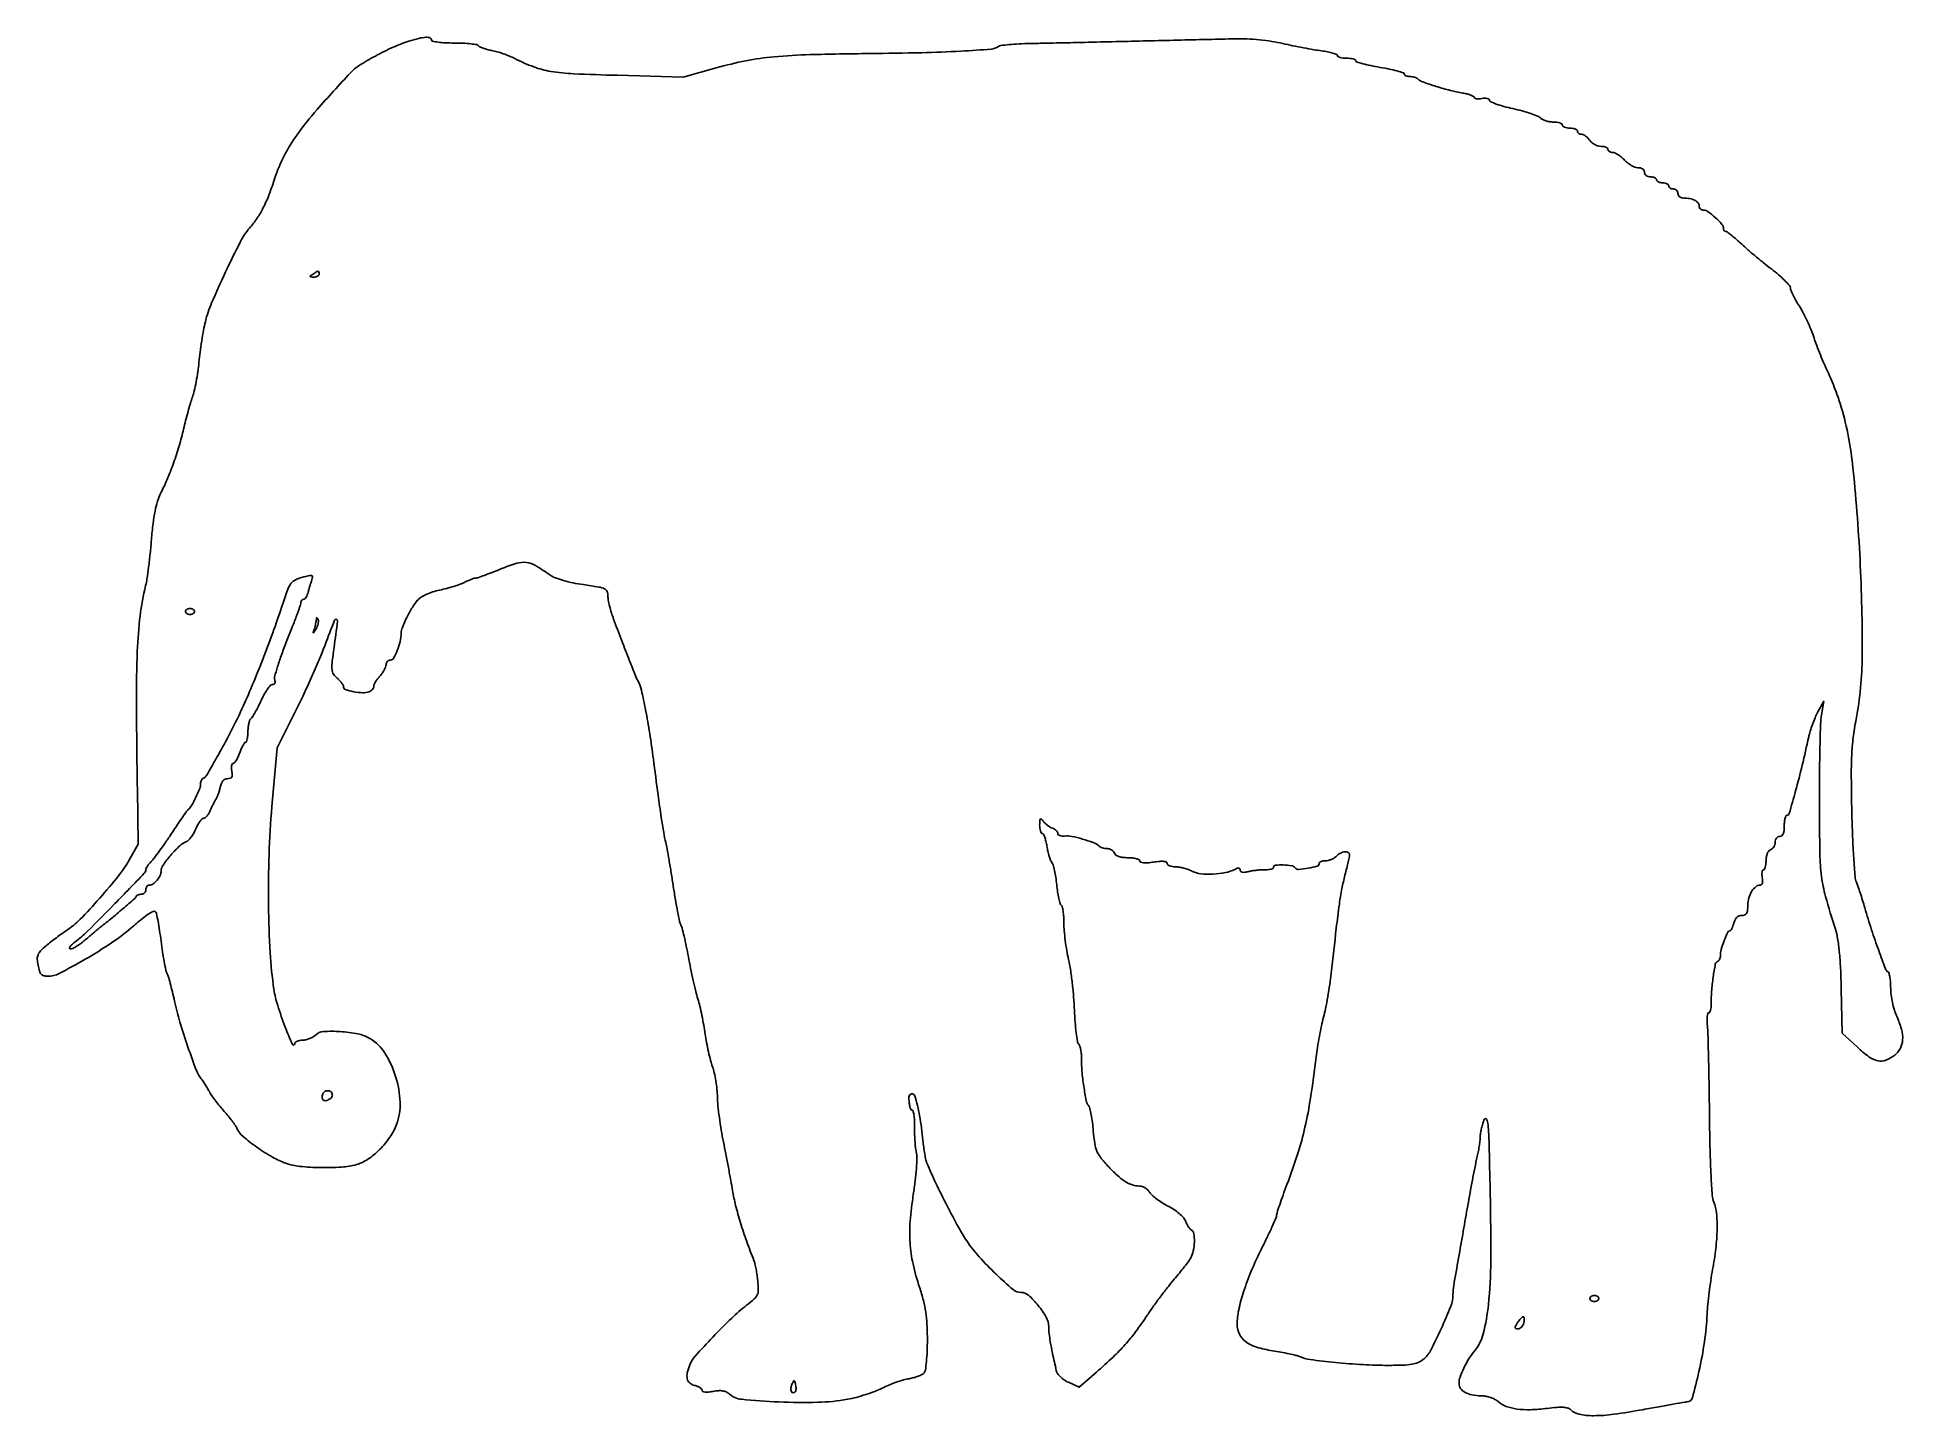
# Model space of a CAD drawing. Extents: x 0 to 614, y 0 to 454.
import ezdxf

# ---------------------------------------------------------------- set-up
doc = ezdxf.new("R2010")
doc.units = 0

msp = doc.modelspace()

# ---------------------------------------------------------------- linework, layer by layer
for points in [[(122.5, 452.594446, 0.029399), (117.350849, 450.617305, 0.017767), (111.496919, 447.710229, 0.016812), (106.20923, 444.61154, 0.064091), (103.270492, 442.177657, 0.007301), (92.33237, 430.113421, 0.024769), (85.717842, 421.804633, 0.036578), (81.455423, 414.847792, 0.041182), (78.443533, 407.608446, -0.012862), (76.497045, 402.064662, -0.026239), (74.634131, 397.84617, -0.031301), (72.587889, 394.360994, -0.030251), (70.101073, 391.116538, 0.060457), (67.157887, 386.755637, 0.007991), (62.232049, 376.736375, 0.009148), (57.641278, 366.529279, 0.040915), (55.563449, 360.312913, 0.013861), (54.966529, 357.55395, 0.006796), (54.351998, 354.011362, 0.006737), (53.812708, 350.310341, 0.009724), (53.443799, 347.023638, -0.012195), (53.073591, 343.866218, -0.010438), (52.53356, 340.561514, -0.010565), (51.916463, 337.578381, -0.029339), (51.317205, 335.523638, 0.012778), (50.663293, 333.529594, 0.005131), (49.867318, 330.772569, 0.005074), (49.070018, 327.783326, 0.006393), (48.39561, 325, -0.016015), (46.952855, 319.509491, -0.013742), (45.093461, 313.831612, -0.01399), (42.973861, 308.39799, -0.019219), (40.748068, 303.649733, 0.0484), (39.795766, 301.265835, 0.022854), (39.015096, 298.042626, 0.018162), (38.366777, 293.909914, 0.009106), (37.833283, 288.649733, -0.005195), (37.406621, 284.087724, -0.005421), (36.890612, 279.600234, -0.005224), (36.362269, 275.732909, -0.023671), (35.92459, 273.5, 0.030396), (34.118272, 263.580259, 0.019695), (33.186322, 251.950354, 0.011568), (32.894461, 235.220064, 0.002548), (33.204301, 206.5), (33.490225, 188.5), (30.746899, 183.627244, -0.039826), (27.074701, 178.170778, -0.0128), (20.800572, 170.685211, -0.01192), (14.261437, 163.623841, -0.056208), (10, 160.123596, 0.010295), (8.420072, 159.05212, 0.00587), (6.553488, 157.696131, 0.00586), (4.706043, 156.28667, 0.009657), (3.182085, 155.047345, 0.021883), (1.327536, 153.33405, 0.098219), (0.515033, 152.108393, 0.111794), (0.285669, 150.747129, 0.032438), (0.543376, 148.620476, 0.025014), (1.003571, 146.702309, 0.108573), (1.562914, 145.682755, 0.150447), (2.394044, 145.168524, 0.06394), (3.706483, 145, 0.120407), (7.494591, 145.92565, 0.01121), (15.993502, 150.587847, 0.015561), (24.637331, 155.950401, 0.030572), (31.088894, 160.829724, -0.00537), (34.750587, 163.900842, -0.024608), (36.978569, 165.552615, -0.041326), (38.436347, 166.36068, -0.312945), (39.168811, 166.225093, -0.144031), (39.494013, 165.622794, -0.005487), (40.000716, 163.097427, -0.009458), (40.516222, 160.060211, -0.006481), (40.991174, 156.595934, 0.006365), (41.473823, 153.069419, 0.008164), (42.012039, 149.838632, 0.006499), (42.540323, 147.155419, 0.067221), (42.917053, 146.095934, -0.047603), (43.326338, 145.073423, -0.005522), (43.996112, 142.695631, -0.0066), (44.725863, 139.841515, -0.005346), (45.435428, 136.761532, 0.018618), (47.201804, 129.928524, 0.010254), (49.841254, 121.708691, 0.007032), (52.618319, 113.9879, 0.083539), (54.209023, 111.248143, -0.024136), (54.722216, 110.565252, -0.007451), (55.429021, 109.489484, -0.007434), (56.18474, 108.261085, -0.008101), (56.881672, 107.045155, 0.024672), (57.730856, 105.671186, 0.01076), (58.984773, 103.931162, 0.010617), (60.398625, 102.136235, 0.01393), (61.768619, 100.562462, -0.014021), (63.095409, 99.03776, -0.012739), (64.379164, 97.39246, -0.012872), (65.451838, 95.862155, -0.03951), (66.065607, 94.756189, 0.111712), (67.954696, 92.272078, 0.021078), (72.500522, 88.773256, 0.023618), (77.636494, 85.505845, 0.045077), (82.080582, 83.471569, 0.059993), (86.655822, 82.451611, 0.020563), (93.447317, 82.054669, 0.020848), (100.331965, 82.222891, 0.051231), (105.314933, 83.07051, 0.08261), (109.054876, 84.811634, 0.04679), (112.905833, 88.016383, 0.045459), (116.246784, 92.044946, 0.059244), (118.470482, 96.283537, 0.102361), (119.649259, 103.551009, 0.064474), (118.172377, 112.053577, 0.065522), (114.638422, 119.726577, 0.119252), (109.716156, 124.5086, 0.083124), (105.692528, 126.05857, 0.035007), (99.928906, 126.822924, 0.031857), (94.394433, 126.812805, 0.181938), (91.763483, 125.620626, -0.065119), (90.955725, 124.999725, -0.039118), (89.863559, 124.476059, -0.038551), (88.674792, 124.118942, -0.053744), (87.571429, 124, 0.046528), (86.583919, 123.907907, 0.064986), (85.741877, 123.632812, 0.083291), (85.164463, 123.227735, 0.191321), (84.954111, 122.75, -0.789334), (84.215099, 122.601968, -0.017228), (81.84067, 128.255299, -0.014661), (79.360822, 135.405049, -0.038327), (78.132948, 140.698635, -0.023734), (76.872891, 152.788568, -0.011357), (76.347045, 168.397746, -0.011059), (76.533543, 185.114219, -0.013287), (77.473999, 200.809894), (79.146913, 220.119788), (85.055263, 231.809894, 0.007314), (87.608177, 237.050027, 0.004811), (90.399261, 243.150406, 0.00484), (93.001437, 249.140861, 0.009301), (94.950766, 254, -0.001369), (98.069588, 262.145989, -0.391862), (98.670397, 262.440274, -0.367235), (99.048874, 261.856796, -0.001328), (97.896223, 253.116305, 0.005446), (97.265029, 248.005651, 0.052899), (97.251322, 245.826918, 0.118447), (97.739328, 244.426012, 0.071458), (98.896223, 243.090005, -0.02542), (99.701504, 242.316493, -0.029542), (100.382015, 241.501344, -0.03067), (100.865589, 240.755521, -0.129189), (101, 240.243995, 0.321893), (101.648159, 239.341524, 0.032402), (104.358578, 238.619518, 0.036957), (107.317297, 238.257735, 0.103922), (109.365757, 238.58686, 0.059491), (109.990673, 238.916378, 0.059616), (110.519941, 239.383569, 0.065412), (110.879304, 239.911237, 0.117347), (111, 240.418427, -0.10637), (111.130148, 241.023276, -0.028552), (111.5875, 241.899677, -0.027582), (112.234509, 242.859316, -0.02542), (113, 243.769625, 0.032092), (113.76539, 244.70485, 0.031223), (114.4125, 245.738674, 0.032799), (114.863113, 246.717917, 0.091681), (115, 247.458187, -0.09314), (115.110596, 248.046743, -0.096362), (115.426818, 248.547092, -0.099204), (115.8986, 248.881972, -0.105267), (116.452996, 249, 0.272037), (117.5023, 249.616525, 0.031928), (118.716816, 252.166328, 0.036402), (119.672574, 255.171552, 0.057817), (119.994423, 257.848871, -0.095975), (120.375537, 259.773413, -0.018263), (121.849556, 263.044368, -0.020522), (123.656944, 266.345362, -0.04313), (125.373878, 268.70917, -0.073191), (126.515935, 269.691357, -0.034206), (128.236124, 270.621684, -0.030722), (130.342331, 271.428843, -0.024968), (132.682091, 272.037802, 0.013163), (134.945554, 272.570202, 0.011438), (137.287358, 273.24414, 0.011579), (139.379138, 273.951861, 0.032873), (140.787257, 274.572472, -0.013474), (141.899169, 275.114947, -0.015134), (142.996882, 275.574778, -0.014512), (143.949626, 275.909021, -0.074838), (144.5, 275.997268, 0.080375), (145.170514, 276.112362, 0.003721), (147.357505, 276.880674, 0.006091), (149.945107, 277.847174, 0.004327), (152.823421, 278.991142, -0.021955), (158.062604, 280.862439, -0.107725), (161.175297, 281.126172, -0.102215), (164.195374, 280.07882, -0.018786), (169.173497, 276.851995, 0.065967), (170.749099, 276.029847, 0.018802), (173.381277, 275.182065, 0.018012), (176.543056, 274.415117, 0.015368), (179.923497, 273.830595, -0.005471), (185.0071, 273.054857, -0.068198), (186.866421, 272.482645, -0.190039), (187.703289, 271.602952, -0.096512), (188, 270.080097, 0.045901), (188.12283, 268.744927, 0.014268), (188.547195, 266.77336, 0.014132), (189.149718, 264.586111, 0.015123), (189.862792, 262.485883, 0.002002), (192.575551, 255.312765, 0.002862), (195.044406, 248.971717, 0.002233), (197.126318, 243.781554, 0.0257), (198.056903, 241.79111, -0.06759), (199.027078, 239.163914, -0.006884), (200.38222, 232.646539, -0.008587), (201.751634, 224.858951, -0.007051), (202.953398, 216.5, 0.000949), (204.505696, 204.680679, 0.003575), (205.545614, 197.281826, 0.005407), (206.341878, 192.271341, 0.017887), (207.019284, 189, -0.014566), (207.448758, 186.993188, -0.002737), (208.10696, 183.296875, -0.002926), (208.827313, 178.968013, -0.002676), (209.519475, 174.5, 0.004923), (210.210301, 170.169387, 0.006599), (210.926971, 166.258367, 0.004715), (211.59959, 163.004788, 0.066922), (212.002583, 161.890186, -0.056715), (212.411966, 160.826094, -0.005507), (213.077254, 158.141763, -0.006931), (213.792861, 154.912382, -0.005429), (214.482489, 151.390186, 0.005216), (215.21865, 147.621816, 0.004404), (216.074151, 143.65018, 0.004443), (216.91859, 140.041302, 0.012327), (217.597039, 137.525321, -0.0139), (218.228436, 135.154183, -0.006721), (218.910787, 132.088487, -0.006659), (219.536701, 128.872891, -0.009511), (219.999621, 126.00267, 0.01125), (220.463662, 123.187813, 0.0087), (221.091289, 120.142991, 0.008811), (221.777133, 117.319631, 0.020819), (222.411847, 115.249851, -0.030012), (222.991309, 113.228469, -0.014509), (223.500228, 110.584505, -0.014331), (223.87263, 107.789989, -0.01997), (224.03368, 105.272502, 0.019431), (224.212135, 102.4349, 0.007686), (224.668666, 98.551922, 0.007593), (225.290604, 94.368662, 0.009434), (226.001163, 90.5, -0.002208), (226.787201, 86.543127, -0.001556), (227.63751, 82.0875, -0.00157), (228.42423, 77.820404, -0.0033), (229.00303, 74.5, 0.020646), (230.025152, 69.639431, 0.012142), (231.625765, 63.919218, 0.011345), (233.669321, 57.748675, 0.010429), (236.045313, 51.5, -0.039017), (236.386923, 50.419517, -0.010996), (236.749045, 48.688612, -0.011014), (237.07323, 46.707724, -0.011413), (237.305498, 44.737827, -0.020817), (237.46283, 41.767301, -0.111465), (237.125725, 40.191322, -0.103419), (236.134022, 38.856152, -0.016711), (233.628535, 36.778049, 0.026474), (228.714189, 32.537407, 0.011042), (222.530897, 26.334758, 0.007853), (216.745062, 20.074662, 0.086307), (214.940743, 17.1849, 0.040837), (214.10271, 14.51685, 0.11271), (214.106156, 12.558731, 0.161979), (214.921969, 11.220316, 0.114578), (216.5, 10.410644, -0.0355), (217.457044, 10.096805, -0.047543), (218.265625, 9.672903, -0.056359), (218.826696, 9.209382, -0.194322), (219, 8.780301, 0.303468), (219.24433, 8.414811, 0.075532), (219.979134, 8.233842, 0.047792), (221.116073, 8.239314, 0.021284), (222.60038, 8.452854, -0.02852), (224.343927, 8.678001, -0.055769), (225.741856, 8.622017, -0.068922), (226.884657, 8.282142, -0.076005), (227.85038, 7.651611, 0.160177), (231.971254, 5.848391, 0.01224), (244.228897, 4.984709, 0.01793), (257.006699, 4.856795, 0.037916), (266.855835, 5.861328, 0.020045), (269.652395, 6.479414, 0.013298), (272.807573, 7.401056, 0.013395), (275.828632, 8.461499, 0.025279), (278.191854, 9.502471, -0.018061), (280.383636, 10.505933, -0.01369), (282.853295, 11.45205, -0.013892), (285.222871, 12.212889, -0.031095), (287.06714, 12.626727, 0.025217), (288.636307, 12.959522, 0.026851), (290.130704, 13.443334, 0.027755), (291.361144, 13.996191, 0.100408), (292.026576, 14.532022, 0.138441), (292.447182, 15.480001, 0.011066), (292.779291, 18.226706, 0.014254), (293.013641, 21.58401, 0.010296), (293.090909, 25.33593, 0.012207), (292.965238, 30.482494, 0.024742), (292.567764, 34.512876, 0.026468), (291.79599, 38.306507, 0.016301), (290.509237, 42.678697, -0.024836), (288.379926, 50.397682, -0.038246), (287.392864, 57.250967, -0.036215), (287.434625, 64.440524, -0.01957), (288.471433, 73.235752, 0.009533), (289.086697, 77.685083, 0.01199), (289.478717, 81.826958, 0.011752), (289.641053, 85.286867, 0.059968), (289.455999, 87.200335, -0.026406), (289.191452, 88.804878, -0.010433), (288.99094, 91.033288, -0.010292), (288.873938, 93.454392, -0.012689), (288.868677, 95.714583, 0.01757), (288.844098, 97.747889, 0.029145), (288.663547, 99.452963, 0.029414), (288.378647, 100.71174, 0.334001), (287.995262, 101, -0.305787), (287.611106, 101.259174, -0.040153), (287.301291, 102.248437, -0.03553), (287.090726, 103.621117, -0.022087), (287.030409, 105.25, -0.340036), (287.85658, 106.308603, -0.397019), (288.932156, 105.716383, -0.03534), (290.539562, 99.175423, -0.019433), (291.620533, 91, 0.010492), (291.877462, 88.747663, 0.010775), (292.226804, 86.528125, 0.01057), (292.611588, 84.618179, 0.044016), (292.967203, 83.5, 0.012008), (295.874291, 76.988552, 0.007366), (299.595401, 69.45242, 0.00711), (303.313744, 62.4408, 0.023063), (306.056069, 57.947197, 0.034525), (310.113693, 52.752115, 0.019405), (315.694642, 47.00704, 0.013208), (321.302438, 41.94118, 0.178938), (323.848145, 41, -0.182849), (326.339077, 40.057564, -0.041183), (329.532446, 36.731678, -0.042421), (332.19786, 32.818581, -0.127071), (333.024446, 29.716202, 0.025392), (333.159546, 27.404446, 0.015485), (333.541553, 24.695912, 0.010085), (334.256287, 21.004436, 0.002861), (335.51635, 15.292998, 0.098824), (335.955444, 14.309408, 0.046055), (336.868549, 13.244764, 0.042108), (338.095246, 12.241246, 0.039628), (339.497076, 11.434364), (342.97763, 9.782732), (348.738815, 14.802223, 0.010037), (354.178468, 19.737106, 0.021199), (358.149427, 23.819607, 0.022447), (361.617976, 28.071588, 0.012753), (365.443418, 33.5, -0.00787), (367.53767, 36.53431, -0.005612), (369.973616, 39.867743, -0.005667), (372.368718, 42.994694, -0.012039), (374.306916, 45.347636, 0.00683), (376.001271, 47.361438, 0.007011), (377.62506, 49.403536, 0.006822), (378.984038, 51.213191, 0.029188), (379.714565, 52.347636, 0.077218), (380.586214, 54.666035, 0.045319), (380.926788, 57.616637, 0.04427), (380.75403, 60.306348, 0.21958), (379.938317, 61.538122, -0.083371), (379.468776, 61.949884, -0.027231), (378.924209, 62.69668, -0.026274), (378.399444, 63.606703, -0.02681), (377.976907, 64.560738, 0.094327), (377.304809, 65.653474, 0.032151), (375.958015, 66.9516, 0.030054), (374.221892, 68.251328, 0.027362), (372.288591, 69.378449, -0.021327), (370.36313, 70.470093, -0.021305), (368.536972, 71.722158, -0.021718), (367.041123, 72.949326, -0.074463), (366.241526, 73.91485, 0.064386), (365.607532, 74.712444, 0.052352), (364.748407, 75.387487, 0.054111), (363.805806, 75.846608, 0.0865), (362.925785, 76, -0.080042), (360.540661, 76.384282, -0.061213), (358.148331, 77.515695, -0.045591), (355.523866, 79.53225, -0.019476), (352.390618, 82.66438, -0.020422), (350.019496, 85.446612, -0.069177), (348.822683, 87.504214, -0.062061), (348.166316, 89.925465, -0.014281), (347.691579, 94.138844, 0.010633), (347.399014, 96.917418, 0.013798), (347.006786, 99.448083, 0.011477), (346.576323, 101.525561, 0.109991), (346.188398, 102.336132, -0.117781), (345.37395, 104.107384, -0.011265), (344.545277, 108.822388, -0.0155), (343.937106, 113.847125, -0.028476), (343.803162, 117.965131, 0.026809), (343.761856, 119.380134, 0.027726), (343.568983, 120.766576, 0.028821), (343.267447, 121.94117, 0.096248), (342.887099, 122.636038, -0.134026), (342.474444, 123.544762, -0.008811), (342.062443, 126.423058, -0.01227), (341.711628, 129.919042, -0.008832), (341.485007, 133.834803, 0.010766), (341.218679, 138.14742, 0.008259), (340.748621, 142.845248, 0.008362), (340.162441, 147.227675, 0.019551), (339.541811, 150.475949, -0.014747), (338.95114, 153.414036, -0.010351), (338.452907, 156.751271, -0.010455), (338.108621, 159.969054, -0.021423), (338, 162.503036, 0.014805), (337.937835, 164.602035, 0.021107), (337.749049, 166.457001, 0.017813), (337.480995, 167.936345, 0.203321), (337.1457, 168.409953, -0.188506), (336.77975, 168.896786, -0.012974), (336.352646, 170.597833, -0.017063), (335.955129, 172.711153, -0.011916), (335.645599, 175.116628, 0.012311), (335.328347, 177.566849, 0.015438), (334.908665, 179.818714, 0.01364), (334.45205, 181.665326, 0.106155), (334.043759, 182.447273, -0.081973), (333.631897, 183.151591, -0.017587), (333.171255, 184.494705, -0.017925), (332.743403, 186.107072, -0.016244), (332.416052, 187.799614, 0.019018), (332.095465, 189.409237, 0.029408), (331.68548, 190.766137, 0.029079), (331.249593, 191.768019, 0.282766), (330.872192, 192, -0.264589), (330.53892, 192.189636, -0.059964), (330.265549, 192.807813, -0.047015), (330.082995, 193.696404, -0.030066), (330.031803, 194.75, -0.009836), (330.080248, 196.300418, -0.192295), (330.276305, 196.726942, -0.411361), (330.601172, 196.720269, -0.026847), (331.281803, 195.938029, 0.040454), (331.875635, 195.291885, 0.026211), (332.656217, 194.641997, 0.026336), (333.491272, 194.08383, 0.044426), (334.25, 193.719414, -0.05141), (334.919351, 193.386368, -0.055984), (335.485937, 192.931667, -0.063196), (335.872302, 192.430166, -0.133336), (336, 191.959819, 0.207898), (336.173861, 191.559752, 0.098875), (336.660937, 191.258587, 0.071863), (337.388592, 191.101069, 0.046726), (338.25, 191.12147, -0.078876), (340.57062, 191.027749, -0.021002), (344.177274, 190.14595, -0.020109), (347.672564, 188.979892, -0.096422), (349.45, 187.879198, 0.07433), (349.944908, 187.54183, 0.035959), (350.658907, 187.258264, 0.034655), (351.460498, 187.064751, 0.041924), (352.231385, 187, -0.075009), (352.974518, 186.887886, -0.064544), (353.693884, 186.559375, -0.066847), (354.281639, 186.0735, -0.095314), (354.638374, 185.5, 0.147116), (355.137371, 184.855112, 0.074201), (356.061664, 184.38329, 0.054096), (357.38764, 184.092661, 0.026927), (359.106989, 184, -0.025766), (360.598783, 183.923075, -0.040798), (361.856428, 183.688251, -0.049253), (362.74652, 183.348568, -0.284256), (363, 182.938727, 0.30895), (363.2835, 182.523707, 0.071758), (364.151084, 182.32154, 0.042907), (365.544002, 182.32167, 0.01575), (367.5, 182.552271, -0.015134), (369.516608, 182.792537, -0.04641), (370.891214, 182.786441, -0.085149), (371.715133, 182.561007, -0.291302), (372, 182.113544, 0.224216), (372.201522, 181.686743, 0.075607), (372.807813, 181.325294, 0.057579), (373.696944, 181.077652, 0.03861), (374.75, 180.993839, -0.041504), (376.005969, 180.886569, -0.022672), (377.517992, 180.558759, -0.022449), (379.034217, 180.083541, -0.03305), (380.311251, 179.521365, 0.095467), (383.051661, 178.702367, 0.036722), (387.039648, 178.596094, 0.036836), (391.125927, 179.090505, 0.069974), (394.25, 180.17374, -0.033761), (395.02977, 180.508941, -0.121408), (395.564768, 180.560925, -0.223645), (395.878294, 180.353345, -0.137335), (396, 179.918607, 0.212434), (396.196129, 179.477815, 0.140952), (396.701459, 179.231561, 0.076083), (397.552542, 179.213247, 0.027171), (398.75, 179.436952, -0.02026), (400.002352, 179.688865, -0.012301), (401.5, 179.889825, -0.012319), (402.998081, 180.016187, -0.021191), (404.25, 180.037645, 0.031513), (405.303548, 180.077456, 0.049285), (406.192187, 180.256913, 0.063979), (406.80705, 180.53559, 0.26), (407, 180.881564, -0.387797), (407.607088, 181.54659, -0.029952), (410.236995, 181.628512, -0.031292), (412.945928, 181.380466, -0.198464), (414.103955, 180.677289, 0.259363), (415.241803, 180.155441, 0.025534), (418.340404, 180.556116, 0.024797), (421.358474, 181.260342, 0.334716), (422, 182.111291, -0.215328), (422.153527, 182.451256, -0.079456), (422.608482, 182.738942, -0.060429), (423.278327, 182.934876, -0.040987), (424.071429, 183, 0.06043), (424.974272, 183.109518, 0.03907), (425.975, 183.440625, 0.038951), (426.916923, 183.925614, 0.058077), (427.642857, 184.5, -0.074467), (428.974799, 185.484952, -0.090946), (430.449837, 185.952062, -0.145542), (431.548531, 185.770513, -0.287008), (432, 185.04879, -0.052007), (431.934952, 184.4251, -0.003502), (431.552755, 182.673604, -0.005003), (431.060633, 180.589223, -0.003726), (430.477465, 178.29879, 0.017866), (429.485356, 173.883678, 0.011388), (428.633444, 168.688435, 0.006034), (427.628232, 160.859044, 0.001041), (425.933815, 146, -0.008701), (425.455259, 142.306882, -0.006411), (424.801859, 138.234375, -0.006482), (424.084528, 134.398516, -0.014374), (423.416303, 131.5, 0.011573), (422.754222, 128.699878, 0.006155), (422.057921, 125.20625, 0.006122), (421.433717, 121.61673, 0.009462), (420.991302, 118.5, -0.006887), (419.131242, 104.892889, -0.018771), (417.322989, 95.344726, -0.021602), (414.961842, 86.743074, -0.012038), (411.38723, 76.48053, 0.003637), (410.089482, 72.947012, 0.005217), (408.994999, 69.795597, 0.002912), (408.115786, 67.124695, 0.078205), (408, 66.388952, -0.103123), (407.846406, 65.652156, -0.00298), (406.544642, 62.713487, -0.005898), (404.943986, 59.26669, -0.004014), (403.04559, 55.382243, 0.015838), (399.66018, 48.018732, 0.021741), (397.121349, 41.186632, 0.024625), (395.507775, 35.195295, 0.05351), (395, 30.464215, 0.11332), (395.732715, 27.272785, 0.120583), (397.775673, 24.804336, 0.086623), (401.339093, 23.009396, 0.03549), (406.639862, 21.808175, -0.007307), (409.412925, 21.342113, -0.008143), (412.072334, 20.810189, -0.007608), (414.321679, 20.286099, -0.041844), (415.5, 19.885433, 0.070523), (419.012689, 18.911025, 0.00782), (427.3084, 17.960007, 0.010242), (436.419207, 17.247743, 0.01416), (444.615141, 17.008205, 0.007934), (449.572324, 17.082405, 0.034462), (452.495519, 17.37491, 0.057747), (454.526931, 17.967848, 0.066888), (456.261324, 18.990917, 0.106384), (458.574798, 21.780838, 0.012722), (462.116453, 29.021899, 0.01336), (465.271684, 36.428219, 0.094281), (466, 40.256345, -0.043008), (466.258136, 43.251805, -0.0006), (469.394426, 61.186054, -0.001525), (472.396973, 77.935819, -0.011669), (474.014574, 85.764351, 0.010611), (474.391838, 87.570857, 0.009305), (474.710531, 89.472483, 0.009393), (474.934058, 91.200348, 0.027473), (475, 92.399541, -0.041221), (475.09364, 93.533453, -0.018029), (475.394871, 95.013068, -0.017698), (475.829516, 96.569689, -0.02259), (476.344241, 97.967389, -0.644119), (477.039278, 97.987071, -0.093822), (477.556461, 96.100373, -0.013661), (477.885933, 89.905108, -0.001223), (478.249849, 74.332199, -0.006501), (478.43095, 51.455715, -0.023905), (477.66613, 37.007651, -0.037895), (475.955958, 27.415808, -0.111958), (472.91227, 21.5, 0.037366), (471.137066, 19.03157, 0.027023), (469.527499, 16.0481, 0.026852), (468.348172, 13.154552, 0.083525), (468, 11.084844, 0.15301), (468.52397, 9.412719, 0.113537), (469.966022, 8.102956, 0.082935), (472.273015, 7.271891, 0.045099), (475.281249, 7, -0.046334), (476.772924, 6.861472, -0.035998), (478.349984, 6.446716, -0.036774), (479.801906, 5.828314, -0.059642), (480.911152, 5.077058, 0.09005), (483.533099, 3.523737, 0.05459), (487.040779, 2.642455, 0.04305), (491.486341, 2.415395, 0.022955), (496.978072, 2.86074, -0.010917), (500.183574, 3.198511, -0.035534), (502.317898, 3.224366, -0.056188), (503.778667, 2.971834, -0.126152), (504.740019, 2.402838, 0.148511), (507.540012, 0.907445, 0.049211), (512.225874, 0.449961, 0.033524), (518.931581, 0.906935, 0.011953), (528.412766, 2.426973, -0.000907), (533.799794, 3.413146, -0.0014), (538.460645, 4.244173, -0.000428), (542.508468, 4.950639, -0.04301), (543.081236, 5, 0.338265), (544.764963, 6.286271, 0.011117), (546.938782, 15.024095, 0.019632), (548.737762, 24.78055, 0.024118), (549.614905, 34, -0.012995), (549.837487, 37.05977, -0.006383), (550.271501, 40.940625, -0.006329), (550.825174, 44.962804, -0.009156), (551.424215, 48.5, 0.017785), (552.479343, 55.457494, 0.024114), (552.903034, 61.798229, 0.026918), (552.715796, 67.09705, 0.075974), (551.834739, 70.6849, -0.079764), (551.297987, 72.944024, -0.005853), (550.899313, 79.327649, -0.006925), (550.58667, 87.815745, -0.003089), (550.398881, 99, 0.001371), (550.264316, 109.076679, 0.001811), (550.083271, 118.257812, 0.0013), (549.88364, 125.952549, 0.017717), (549.70445, 128.75, -0.019234), (549.605045, 130.379342, -0.032102), (549.662318, 131.751563, -0.034909), (549.840153, 132.75337, -0.344012), (550.156192, 133, 0.26549), (550.48916, 133.190206, 0.06068), (550.758745, 133.807813, 0.047346), (550.934929, 134.696392, 0.030184), (550.977902, 135.75, -0.023143), (551.092879, 140.056545, -0.01781), (551.602519, 144.731591, -0.009788), (552.309123, 149.007401, -0.271027), (553.022908, 149.833333, 0.126673), (553.396793, 150.078703, 0.067393), (553.712979, 150.537478, 0.060266), (553.927268, 151.127326, 0.057082), (554, 151.762335, -0.068223), (554.279111, 153.798395, -0.021668), (555.232598, 156.716638, -0.013691), (556.379351, 159.534355, -0.297571), (557.09248, 160, 0.237147), (557.398842, 160.153965, 0.038567), (557.764606, 160.734375, 0.03545), (558.119977, 161.542377, 0.024399), (558.410644, 162.5, -0.054667), (558.806974, 163.568699, -0.085775), (559.387137, 164.355308, -0.098003), (560.134108, 164.832827, -0.093626), (561.019052, 165, 0.088747), (562.005026, 165.176393, 0.174958), (562.605556, 165.682693, 0.107879), (562.916627, 166.657179, 0.02352), (563, 168.428571, -0.06922), (563.331085, 170.808644, -0.072868), (564.298153, 172.963059, -0.084937), (565.671699, 174.476843, -0.167661), (567.188006, 175, 0.248223), (567.550398, 175.191721, 0.093888), (567.786177, 175.733686, 0.064436), (567.862663, 176.5413, 0.038673), (567.755249, 177.5, -0.031701), (567.634359, 178.458177, -0.053628), (567.670744, 179.265625, -0.076393), (567.843992, 179.816555, -0.285831), (568.138672, 180, 0.278468), (568.470928, 180.200601, 0.051948), (568.746985, 180.890469, 0.042368), (568.937524, 181.869826, 0.026874), (569, 183.031385, -0.042163), (569.105577, 184.28116, -0.056447), (569.421176, 185.373225, -0.067387), (569.901561, 186.195612, -0.136118), (570.5, 186.638374, 0.098143), (571.073537, 186.999607, 0.066864), (571.559375, 187.600966, 0.064008), (571.887915, 188.340293, 0.07271), (572, 189.106989, -0.077727), (572.113102, 189.830154, -0.090193), (572.440625, 190.443928, -0.100779), (572.927938, 190.854248, -0.125389), (573.5, 191, 0.164293), (574.169448, 191.226074, 0.129352), (574.642857, 191.833333, 0.075863), (574.918107, 192.895967, 0.025511), (575, 194.5, -0.024735), (575.066393, 195.841257, -0.03932), (575.269237, 196.971875, -0.046694), (575.562202, 197.775853, -0.289731), (575.91655, 198, 0.33455), (576.622411, 198.531814, 0.002483), (578.720734, 205.984475, 0.008239), (580.899231, 214.410444, 0.006223), (583.023392, 223.730645, -0.021723), (583.517081, 225.623953, -0.013047), (584.258017, 227.825785, -0.013055), (585.110986, 229.981307, -0.022139), (585.949946, 231.730645), (587.967532, 235.5), (587.233766, 231, 0.031911), (586.947982, 228.088292, 0.002757), (586.735052, 220.625, 0.003625), (586.594572, 211.711523, 0.002805), (586.566412, 202, 0.003217), (586.719367, 185.275703, 0.027585), (587.248034, 177.814309, 0.037311), (588.573323, 171.292494, 0.008517), (591.818645, 160.5, -0.037986), (592.545534, 157.439674, -0.01467), (593.102429, 153.110178, -0.012164), (593.509603, 147.63729, -0.006647), (593.756166, 140.911039), (594.096823, 126.322078), (599.035327, 121.661039, 0.031693), (602.816724, 118.520112, 0.106107), (605.745099, 117.218164, 0.142605), (608.43979, 117.424359, 0.076863), (611.365141, 119.07258, 0.10812), (613.196533, 121.296627, 0.106798), (613.942272, 124.092217, 0.080964), (613.544529, 127.575969, 0.037699), (611.978038, 131.859204, -0.033148), (611.215858, 133.885921, -0.020366), (610.577894, 136.356473, -0.020352), (610.142218, 138.875139, -0.032658), (610, 141.050187, 0.016481), (609.93771, 142.939467, 0.023063), (609.748885, 144.617829, 0.020599), (609.479664, 145.950409, 0.196648), (609.145139, 146.410299, -0.164908), (608.292223, 147.442984, -0.003822), (606.057126, 153.456981, -0.008626), (603.713091, 160.279567, -0.007511), (601.490126, 167.5, 0.00403), (600.745327, 169.980469, 0.003919), (599.953858, 172.471875, 0.003868), (599.224097, 174.650851, 0.014532), (598.716325, 176, -0.077469), (598.291591, 177.778705, -0.003816), (597.855439, 183.814268, -0.006099), (597.478117, 191.021053, -0.004361), (597.224727, 199.091124, -0.003722), (597.051579, 210.464994, -0.013447), (597.190042, 217.70779, -0.019146), (597.679222, 223.497148, -0.016012), (598.628963, 229.591124, 0.045354), (600.636517, 250.44297, 0.013967), (599.922103, 282.053039, 0.013828), (597.460779, 313.470203, 0.048194), (593.380058, 333.380967, 0.012603), (592.578668, 335.769844, 0.006257), (591.448878, 338.758784, 0.006206), (590.199854, 341.829486, 0.009057), (589.01738, 344.5, -0.008166), (587.829677, 347.169466, -0.005586), (586.5647, 350.237095, -0.005631), (585.411672, 353.221511, -0.011335), (584.582591, 355.605004, 0.020367), (583.738116, 357.898423, 0.01179), (582.547605, 360.585082, 0.011772), (581.224218, 363.227941, 0.01935), (579.967793, 365.389733, -0.012487), (578.831434, 367.284605, -0.015389), (577.871789, 369.108043, -0.013826), (577.162618, 370.670707, -0.099925), (577, 371.476281, 0.184222), (576.70156, 372.258791, 0.014974), (575.164062, 373.880768, 0.018569), (573.144203, 375.743874, 0.013171), (570.75, 377.686226, -0.005803), (568.064768, 379.799841, -0.004379), (565.162532, 382.181557, -0.004428), (562.474583, 384.467825, -0.010216), (560.505428, 386.244673, 0.008784), (558.920127, 387.683413, 0.012607), (557.462355, 388.896873, 0.00845), (556.215667, 389.848711, 0.160144), (555.755428, 390, -0.125544), (555.467328, 390.073497, -0.100778), (555.221907, 390.280398, -0.090142), (555.056956, 390.589889, -0.077625), (555, 390.954545, 0.182067), (554.479222, 392.337318, 0.026184), (552.333962, 394.537617, 0.027011), (549.961367, 396.502588, 0.160787), (548.454545, 397, -0.094709), (547.899339, 397.106118, -0.096822), (547.427273, 397.409197, -0.098896), (547.111268, 397.861472, -0.103543), (547, 398.393011, 0.175225), (546.625071, 399.430011, 0.101077), (545.576793, 400.269886, 0.074217), (543.952071, 400.818844, 0.044447), (541.918213, 401, -0.076657), (541.185377, 401.113019, -0.089645), (540.563475, 401.440625, -0.100761), (540.147731, 401.927951, -0.127041), (540, 402.5, 0.099038), (539.885486, 403.072457, 0.097945), (539.559375, 403.559375, 0.097945), (539.072457, 403.885486, 0.099038), (538.5, 404, -0.064853), (537.926543, 404.074694, -0.082425), (537.440625, 404.29375, -0.098894), (537.115568, 404.618646, -0.148195), (537, 405, 0.191087), (536.848523, 405.381882, 0.088204), (536.4125, 405.70625, 0.068025), (535.765418, 405.926307, 0.048028), (535, 406, -0.048028), (534.234582, 406.073693, -0.068025), (533.5875, 406.29375, -0.088204), (533.151477, 406.618118, -0.191087), (533, 407, 0.191087), (532.848523, 407.381882, 0.088204), (532.4125, 407.70625, 0.068025), (531.765418, 407.926307, 0.048028), (531, 408, -0.072314), (530.230589, 408.111864, -0.08892), (529.583333, 408.4375, -0.10214), (529.153209, 408.924246, -0.130775), (529, 409.5, 0.133163), (528.840068, 410.089863, 0.107632), (528.394112, 410.574383, 0.089683), (527.707689, 410.892098, 0.063738), (526.864671, 411, -0.089061), (525.881167, 411.176585, -0.039103), (524.675999, 411.734375, -0.037085), (523.456646, 412.543362, -0.040891), (522.41242, 413.5, 0.030242), (521.411649, 414.456764, 0.032079), (520.321442, 415.265625, 0.033899), (519.299565, 415.832416, 0.110102), (518.547749, 416, -0.062758), (517.955962, 416.074573, -0.080907), (517.454651, 416.29375, -0.098171), (517.119172, 416.618627, -0.152603), (517, 417, 0.211764), (516.830429, 417.382424, 0.08083), (516.330473, 417.70625, 0.061519), (515.593376, 417.926666, 0.041946), (514.720759, 418, -0.074668), (513.742362, 418.14693, -0.048812), (512.687599, 418.5875, -0.048158), (511.719869, 419.234688, -0.065236), (511, 420, 0.038332), (510.353917, 420.765268, 0.039803), (509.606151, 421.4125, 0.043072), (508.871239, 421.860855, 0.115942), (508.279241, 422, -0.07663), (507.790518, 422.075344, -0.089631), (507.375777, 422.29375, -0.10076), (507.098521, 422.618634, -0.127083), (507, 423, 0.226478), (506.817169, 423.382936, 0.074992), (506.265625, 423.70625, 0.057076), (505.457356, 423.926884, 0.038131), (504.5, 424, -0.038131), (503.542644, 424.073116, -0.057076), (502.734375, 424.29375, -0.074992), (502.182831, 424.617064, -0.226478), (502, 425, 0.251265), (501.793991, 425.384063, 0.064357), (501.139732, 425.70625, 0.049899), (500.193269, 425.927193, 0.032416), (499.071429, 426, -0.040746), (497.851107, 426.099612, -0.035718), (496.606428, 426.396697, -0.037411), (495.518066, 426.832025, -0.082717), (494.7924, 427.350458, 0.102033), (493.850364, 427.970395, 0.013132), (491.570604, 428.808808, 0.014893), (488.776273, 429.662081, 0.011918), (485.720971, 430.418668, -0.012125), (482.761563, 431.152813, -0.019153), (480.268035, 431.939789, -0.013874), (478.3227, 432.698256, -0.301489), (478, 433.184788, 0.247005), (477.808324, 433.549115, 0.094738), (477.267799, 433.786139, 0.064801), (476.460608, 433.86299, 0.038615), (475.5, 433.755249, -0.029983), (474.541746, 433.631006, -0.050898), (473.734375, 433.657433, -0.07154), (473.180482, 433.815069, -0.295881), (473, 434.093359, 0.276656), (472.788211, 434.446828, 0.030884), (471.898438, 434.854281, 0.030536), (470.686955, 435.237851, 0.019884), (469.25, 435.53784, -0.021125), (465.181468, 436.397754, -0.012954), (460.465182, 437.73579, -0.009188), (456.111382, 439.182087, -0.101954), (454.55, 440.122921, 0.073332), (454.057172, 440.459437, 0.036007), (453.350312, 440.742358, 0.034751), (452.558871, 440.93542, 0.042473), (451.8, 441, -0.043797), (451.110941, 441.060473, -0.063575), (450.52875, 441.241877, -0.083316), (450.134789, 441.50868, -0.205123), (450, 441.823411, 0.32848), (449.723942, 442.198275, 0.008912), (447.65, 442.802441, 0.015144), (445.066845, 443.421888, 0.009378), (442, 444, -0.009378), (438.933155, 444.578112, -0.015144), (436.35, 445.197559, -0.008912), (434.276058, 445.801725, -0.32848), (434, 446.176589, 0.283315), (433.804133, 446.494514, 0.049691), (433.11875, 446.758123, 0.041053), (432.149584, 446.940309, 0.025944), (431, 447, -0.027476), (429.850501, 447.063214, -0.043212), (428.88125, 447.255906, -0.053385), (428.200149, 447.535308, -0.27537), (428, 447.871169, 0.309024), (427.743457, 448.246616, 0.021103), (426.457812, 448.686603, 0.024303), (424.762256, 449.099633, 0.015319), (422.75, 449.423771, -0.010191), (420.212035, 449.805938, -0.004372), (416.839063, 450.414778, -0.004323), (413.255639, 451.126159, -0.005689), (410, 451.840507, 0.018909), (406.442126, 452.523128, 0.012936), (402.360048, 453.039684, 0.012877), (398.224219, 453.347331, 0.017752), (394.5, 453.395728, 0.00024), (389.927256, 453.290596, 0.000044), (381.50625, 453.092191, 0.000048), (371.657924, 452.858343, 0.000043), (361.5, 452.615292, -0.000198), (351.232029, 452.372785, -0.000203), (341.053125, 452.140559, -0.000197), (332.2221, 451.946151, -0.00086), (327, 451.842229, 0.007561), (323.284114, 451.718447, 0.010694), (319.981839, 451.487544, 0.007087), (317.245963, 451.19819, 0.132333), (316.448813, 450.877316, -0.143607), (314.072451, 449.981339, -0.005063), (304.179791, 449.335768, -0.007873), (291.233325, 448.826796, -0.003414), (274, 448.538619, 0.004074), (254.481501, 448.186429, 0.016665), (242.652925, 447.481599, 0.024794), (233.414088, 446.156834, 0.019952), (223.645855, 443.850129), (212.791711, 440.825191), (191.145855, 441.380993, -0.004853), (176.68541, 441.892781, -0.029157), (169.202886, 442.669107, -0.048325), (163.612096, 444.145943, -0.029655), (157.368689, 446.890187, 0.020852), (155.613691, 447.698717, 0.013665), (153.53162, 448.488818, 0.013754), (151.457707, 449.148252, 0.025546), (149.738955, 449.549364, -0.018744), (148.258733, 449.87365, -0.023759), (146.92175, 450.2882, -0.02285), (145.86062, 450.729185, -0.145429), (145.429938, 451.113363, 0.218404), (144.902801, 451.464152, 0.011646), (142.857144, 451.73955, 0.016511), (140.331917, 451.935677, 0.011124), (137.440983, 452, -0.011639), (134.489494, 452.068713, -0.021763), (132.110246, 452.283598, -0.018695), (130.331844, 452.590659, -0.354422), (130, 453, 0.32394), (129.498285, 453.693132, 0.0932), (128.106989, 453.877633, 0.047735), (125.800547, 453.530417, 0.015755)], [(93, 376, -0.17131), (92.865757, 375.619685, -0.095191), (92.485938, 375.298248, -0.075283), (91.919445, 375.083567, -0.055234), (91.25, 375.015313, -0.011938), (90.271084, 375.047261, -0.327416), (90.083458, 375.201904, -0.309569), (90.169589, 375.436556, -0.011213), (91, 376, -0.007234), (92.26282, 376.790433, -0.137048), (92.707705, 376.914708, -0.364836), (92.938046, 376.720828, -0.042895)], [(90.602724, 275.407099, 0.012494), (90.325857, 274.627927, 0.005362), (89.993559, 273.575028, 0.005302), (89.663327, 272.44527, 0.006968), (89.387327, 271.407099, -0.032763), (89.090677, 270.485482, -0.044801), (88.698746, 269.707085, -0.052603), (88.275931, 269.163535, -0.203903), (87.891592, 269, 0.116696), (87.551509, 268.919531, 0.100528), (87.261905, 268.692408, 0.092999), (87.067495, 268.352771, 0.083799), (87, 267.952878, -0.0861), (86.871332, 267.211219, -0.001977), (85.650219, 263.839886, -0.004356), (84.165787, 259.898207, -0.002931), (82.405002, 255.421631, 0.008047), (80.685405, 250.914928, 0.011672), (79.325346, 246.879522, 0.007401), (78.325406, 243.490732, 0.161004), (78.373617, 242.468753, -0.077028), (78.496709, 241.898668, -0.131342), (78.399435, 241.424377, -0.155811), (78.097042, 241.114151, -0.122875), (77.639553, 241, 0.216391), (76.999943, 240.70959, 0.025863), (76.015002, 239.457812, 0.027076), (74.949291, 237.761022, 0.019064), (73.93144, 235.75, -0.009101), (72.94024, 233.690817, -0.01188), (71.955315, 231.846854, -0.009555), (71.072688, 230.352289, -0.099953), (70.589073, 229.835034, 0.150477), (70.223083, 229.355919, 0.030017), (69.907816, 228.313162, 0.029281), (69.677021, 227.008137, 0.023645), (69.57857, 225.587977, -0.017988), (69.498966, 224.214727, -0.029021), (69.321781, 223.057261, -0.028789), (69.086599, 222.199102, -0.320728), (68.814728, 222.002943, 0.248334), (68.482137, 221.825067, 0.021182), (67.95898, 220.97274, 0.024121), (67.398511, 219.841259, 0.016178), (66.86384, 218.5, -0.021651), (66.312331, 217.159346, -0.030949), (65.701014, 216.028125, -0.03151), (65.112553, 215.20441, -0.225582), (64.682534, 215, 0.274204), (64.368071, 214.813525, 0.081917), (64.176214, 214.265625, 0.056861), (64.127901, 213.458077, 0.033773), (64.244751, 212.5, -0.032908), (64.399291, 211.250858, -0.140125), (64.235973, 210.524402, -0.195799), (63.754036, 210.131063, -0.074591), (62.88038, 210, 0.109529), (62.052646, 209.816477, 0.103513), (61.360544, 209.298302, 0.083033), (60.825387, 208.437369, 0.045804), (60.459491, 207.25, -0.018768), (60.168868, 206.087173, -0.015334), (59.77389, 204.867188, -0.015607), (59.340555, 203.766256, -0.038758), (58.938051, 203, 0.015323), (58.50789, 202.266684, 0.006893), (57.986402, 201.279688, 0.006817), (57.463729, 200.221166, 0.009229), (57.022363, 199.25, -0.03749), (56.570739, 198.388936, -0.045179), (56.01927, 197.660937, -0.051276), (55.45479, 197.156033, -0.158119), (54.973724, 197, 0.204332), (54.466078, 196.783504, 0.034917), (53.779038, 195.959094, 0.033167), (53.06298, 194.813523, 0.024145), (52.417373, 193.456489, -0.029287), (51.732929, 192.055132, -0.031179), (50.902049, 190.773656, -0.03283), (50.05309, 189.77227, -0.109319), (49.337927, 189.299433, 0.09832), (47.151669, 187.921388, 0.024979), (44.240848, 184.873637, 0.022408), (41.662549, 181.6036, 0.153183), (41.027058, 179.678571, -0.107067), (40.672134, 178.150173, -0.065184), (39.664917, 176.584569, -0.067378), (38.346587, 175.394332, -0.151091), (37.071429, 175, 0.138775), (36.662852, 174.884373, 0.100075), (36.314732, 174.559375, 0.085667), (36.080326, 174.073289, 0.069717), (36, 173.5, -0.09335), (35.892158, 172.92741, -0.096425), (35.583854, 172.440625, -0.099164), (35.123872, 172.114816, -0.105033), (34.583333, 172, 0.048968), (34.016711, 171.944374, 0.052342), (33.484896, 171.779687, 0.058488), (33.063522, 171.537453, 0.12921), (32.833333, 171.25, -0.110189), (32.31318, 170.54804, -0.001714), (28.490388, 167.26118, -0.005017), (24.421634, 163.857014, -0.00591), (20.5, 160.719037, 0.008533), (19.91875, 160.248915, 0.001323), (18.786156, 159.295328, 0.001474), (17.456463, 158.163024, 0.001282), (16.069892, 156.969037, -0.019219), (14.649972, 155.832412, -0.02262), (13.220045, 154.872155, -0.022281), (11.956972, 154.179535, -0.114757), (11.185033, 154, -0.330672), (10.904108, 154.208597, -0.221599), (10.9635, 154.621768, -0.0652), (11.559602, 155.316502, -0.020646), (12.615141, 156.187958, 0.033456), (16.829842, 159.853038, 0.003734), (25.790658, 168.898772, 0.001007), (35.481595, 178.868862, 0.194702), (36, 180.149669, -0.123094), (36.109802, 180.588919, -0.026068), (36.520201, 181.270416, -0.025811), (37.092985, 182.030528, -0.022008), (37.770898, 182.770898, 0.034301), (38.736965, 183.879457, 0.005329), (40.4698, 186.21858, 0.005915), (42.454492, 189.027604, 0.005118), (44.471858, 192.020898, -0.002864), (46.408772, 194.922965, -0.004206), (48.147445, 197.449889, -0.002041), (49.650034, 199.576309, -0.075861), (50.061428, 200, 0.106213), (51.038686, 201.135886, 0.014722), (52.453928, 203.92615, 0.015327), (53.699022, 206.796321, 0.094947), (54, 208.367007, -0.055234), (54.064885, 208.952572, -0.057739), (54.256289, 209.500517, -0.064306), (54.53848, 209.931375, -0.125038), (54.872473, 210.166667, 0.171931), (55.96302, 211.095476, 0.003056), (59.836974, 217.88229, 0.008218), (63.753885, 225.118574, 0.010112), (67.158756, 232, 0.010211), (70.540382, 239.596301, 0.006199), (74.243197, 248.707643, 0.006167), (77.764281, 258.026138, 0.009162), (80.596132, 266.277106, -0.007181), (82.337236, 271.41626, -0.051279), (83.462266, 273.784522, -0.10495), (84.693139, 275.092369, -0.081063), (86.464945, 275.936918, -0.006495), (89.38777, 276.745959, -0.096397), (90.443006, 276.814487, -0.383875), (90.798579, 276.401127, -0.086146)], [(52, 265, -0.148195), (51.884432, 264.618646, -0.098894), (51.559375, 264.29375, -0.082425), (51.073457, 264.074694, -0.064853), (50.5, 264, -0.064853), (49.926543, 264.074694, -0.082425), (49.440625, 264.29375, -0.098894), (49.115568, 264.618646, -0.148195), (49, 265, -0.148195), (49.115568, 265.381354, -0.098894), (49.440625, 265.70625, -0.082425), (49.926543, 265.925306, -0.064853), (50.5, 266, -0.064853), (51.073457, 265.925306, -0.082425), (51.559375, 265.70625, -0.098894), (51.884432, 265.381354, -0.148195)], [(91.995269, 259.287676, -0.001285), (91.215612, 258.078613, -0.274771), (91.096136, 258.019541, -0.48031), (91.041936, 258.099086, -0.001747), (91.424495, 259.331787, 0.012294), (91.650633, 260.118725, 0.010113), (91.854136, 260.96865, 0.010249), (92.009284, 261.757118, 0.026585), (92.078947, 262.331787, -0.019832), (92.135852, 262.860903, -0.393954), (92.252586, 262.95404, -0.269455), (92.403102, 262.850283, -0.013863), (92.649722, 262.287676, -0.103788), (92.756682, 261.695062, -0.046663), (92.660355, 260.906342, -0.043469), (92.397416, 260.06133, -0.045436)], [(96.697214, 104.791706, -0.040423), (95.493486, 104.156653, -0.159417), (94.669605, 104.083561, -0.24518), (94.175601, 104.506937, -0.09563), (94, 105.416667, -0.081014), (94.09361, 105.990609, -0.067816), (94.367188, 106.544496, -0.069151), (94.772208, 106.995002, -0.09193), (95.25, 107.266723, -0.1651), (96.348979, 107.273859, -0.182209), (97.17211, 106.606564, -0.200804), (97.304249, 105.617233, -0.187392)], [(514, 39, -0.148195), (513.884432, 38.618646, -0.098894), (513.559375, 38.29375, -0.082425), (513.073457, 38.074694, -0.064853), (512.5, 38, -0.064853), (511.926543, 38.074694, -0.082425), (511.440625, 38.29375, -0.098894), (511.115568, 38.618646, -0.148195), (511, 39, -0.148195), (511.115568, 39.381354, -0.098894), (511.440625, 39.70625, -0.082425), (511.926543, 39.925306, -0.064853), (512.5, 40, -0.064853), (513.073457, 39.925306, -0.082425), (513.559375, 39.70625, -0.098894), (513.884432, 39.381354, -0.148195)], [(489.289749, 31, -0.061273), (488.985945, 30.235317, -0.065867), (488.511518, 29.5875, -0.074073), (487.94607, 29.149316, -0.128549), (487.374895, 29, -0.072672), (486.723633, 29.09516, -0.311893), (486.491272, 29.384889, -0.14205), (486.606032, 29.920882, -0.01628), (487.232073, 31, -0.022242), (487.759071, 31.765826, -0.029121), (488.309782, 32.4125, -0.029417), (488.813634, 32.880315, -0.174106), (489.146927, 33, -0.307817), (489.3633, 32.852851, -0.076412), (489.463537, 32.4125, -0.052124), (489.442308, 31.766768, -0.029698)], [(249.588397, 8.255064, -0.220948), (248.898745, 8.002939, -0.276564), (248.356048, 8.393712, -0.130073), (248.197724, 9.452724, -0.074943), (248.53122, 10.706872, -0.006675), (249.048268, 11.855863, -0.299388), (249.260685, 11.986918, -0.331063), (249.447586, 11.839331, -0.007526), (249.743156, 10.671731, -0.03472), (249.865716, 9.928682, -0.039523), (249.876572, 9.207674, -0.043304), (249.785351, 8.606158, -0.13795)]]:
    msp.add_lwpolyline(points, format="xyb", close=True)

doc.saveas('drawing.dxf')
